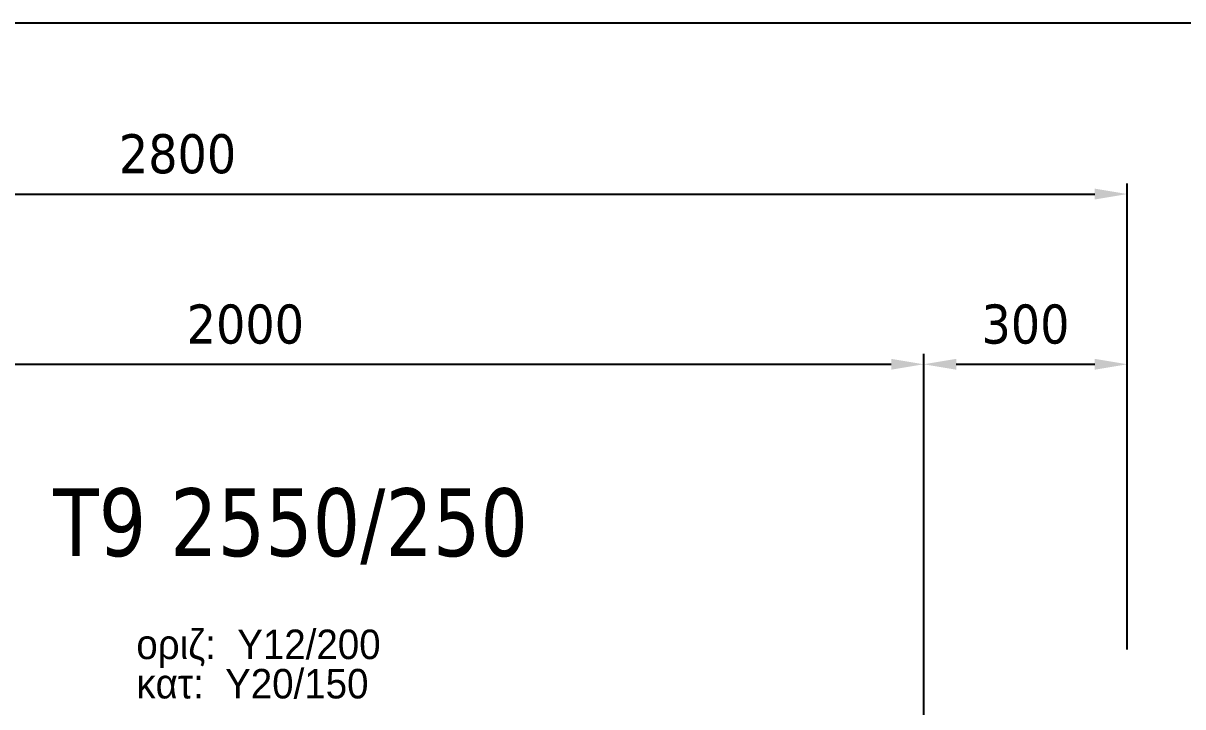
# Model space of a CAD drawing. Header units: millimetres. Extents: x -2171 to 1563, y -1758 to -1505.
# Drawn here: x -1766.68 to -1758.13, y -1596.63 to -1591.59 of the extents above; entities that cross this region are included whole.
import ezdxf

# ---------------------------------------------------------------- set-up
doc = ezdxf.new("R2010")
doc.units = ezdxf.units.MM
doc.header["$PDMODE"] = 32
doc.layers.get('Defpoints').update_dxf_attribs({"color": 6})
for name, color, linetype in [('-S-DIMS', 2, 'Continuous'), ('-S_TEXT', 3, 'Continuous'), ('Col_Det', 7, 'Continuous'), ('pinakaki', 153, 'Continuous')]:
    doc.layers.add(name, color=color, linetype=linetype)
doc.styles.add('S1Arl22_b_934_161', font='arial.ttf', dxfattribs={"width": 0.933629, "height": 0.002175})
doc.styles.get("Standard").update_dxf_attribs({"font": 'tahoma.ttf'})
doc.dimstyles.new('Copy(2) of Standard', dxfattribs={"dimscale": 96, "dimtxt": 0.003, "dimasz": 0.0025, "dimexe": 0.0008, "dimexo": 0.005, "dimgap": 0.0015, "dimtad": 1, "dimrnd": 0.05, "dimzin": 0, "dimdsep": 46, "dimtxsty": 'Standard', "dimcen": 0.001, "dimclrd": 256, "dimclrt": 256, "dimadec": 0, "dimazin": 0, "dimtfac": 1, "dimtofl": 0, "dimtmove": 0, "dimatfit": 3, "dimfxl": 5, "dimtolj": 1, "dimtzin": 0, "dimarcsym": 1})

# ---------------------------------------------------------------- blocks, each defined once
blk = doc.blocks.new('*D2277')
at = {"layer": '-S-DIMS', "color": 0, "lineweight": -2, "ltscale": 0.5}
for p, q in [((-1770.0385, -1597.4599), (-1770.0385, -1594.0294)), ((-1760.0385, -1597.4599), (-1760.0385, -1594.0294))]:
    blk.add_line(p, q, dxfattribs=at)
at = {"layer": '-S-DIMS', "lineweight": -2, "ltscale": 0.5}
blk.add_line((-1769.7985, -1594.1062), (-1760.2785, -1594.1062), dxfattribs=at)
at = {"layer": '-S-DIMS', "ltscale": 0.5}
for points in [[(-1769.7985, -1594.0662), (-1769.7985, -1594.1462), (-1770.0385, -1594.1062)], [(-1760.2785, -1594.1462), (-1760.2785, -1594.0662), (-1760.0385, -1594.1062)]]:
    blk.add_solid(points, dxfattribs=at)
at = {"layer": 'Defpoints', "color": 0, "ltscale": 0.5}
for p in [(-1760.0385, -1594.1062), (-1770.0385, -1597.9399), (-1760.0385, -1597.9399)]:
    blk.add_point(p, dxfattribs=at)
at = {"layer": '-S-DIMS', "ltscale": 0.5, "insert": (-1765.0385, -1593.8122), "char_height": 0.288, "attachment_point": 5}
blk.add_mtext('\\A1;2000', dxfattribs=at)
blk = doc.blocks.new('*D2278')
at = {"layer": '-S-DIMS', "color": 0, "lineweight": -2, "ltscale": 0.5}
for p, q in [((-1772.5385, -1596.2099), (-1772.5385, -1592.7745)), ((-1758.5385, -1596.2099), (-1758.5385, -1592.7745))]:
    blk.add_line(p, q, dxfattribs=at)
at = {"layer": '-S-DIMS', "lineweight": -2, "ltscale": 0.5}
blk.add_line((-1772.2985, -1592.8513), (-1758.7785, -1592.8513), dxfattribs=at)
at = {"layer": '-S-DIMS', "ltscale": 0.5}
for points in [[(-1772.2985, -1592.8113), (-1772.2985, -1592.8913), (-1772.5385, -1592.8513)], [(-1758.7785, -1592.8913), (-1758.7785, -1592.8113), (-1758.5385, -1592.8513)]]:
    blk.add_solid(points, dxfattribs=at)
at = {"layer": 'Defpoints', "color": 0, "ltscale": 0.5}
for p in [(-1758.5385, -1592.8513), (-1772.5385, -1596.6899), (-1758.5385, -1596.6899)]:
    blk.add_point(p, dxfattribs=at)
at = {"layer": '-S-DIMS', "ltscale": 0.5, "insert": (-1765.5385, -1592.5567), "char_height": 0.288, "attachment_point": 5}
blk.add_mtext('\\A1;2800', dxfattribs=at)
blk = doc.blocks.new('*D2281')
at = {"layer": '-S-DIMS', "color": 0, "lineweight": -2, "ltscale": 0.5}
for p, q in [((-1760.0385, -1597.4599), (-1760.0385, -1594.0294)), ((-1758.5385, -1596.2099), (-1758.5385, -1594.0294))]:
    blk.add_line(p, q, dxfattribs=at)
at = {"layer": '-S-DIMS', "lineweight": -2, "ltscale": 0.5}
blk.add_line((-1759.7985, -1594.1062), (-1758.7785, -1594.1062), dxfattribs=at)
at = {"layer": '-S-DIMS', "ltscale": 0.5}
for points in [[(-1759.7985, -1594.0662), (-1759.7985, -1594.1462), (-1760.0385, -1594.1062)], [(-1758.7785, -1594.1462), (-1758.7785, -1594.0662), (-1758.5385, -1594.1062)]]:
    blk.add_solid(points, dxfattribs=at)
at = {"layer": 'Defpoints', "color": 0, "ltscale": 0.5}
for p in [(-1758.5385, -1594.1062), (-1758.5385, -1596.6899), (-1760.0385, -1597.9399)]:
    blk.add_point(p, dxfattribs=at)
at = {"layer": '-S-DIMS', "ltscale": 0.5, "insert": (-1759.2885, -1593.8122), "char_height": 0.288, "attachment_point": 5}
blk.add_mtext('\\A1;300', dxfattribs=at)

msp = doc.modelspace()

# ---------------------------------------------------------------- linework, layer by layer
at = {"layer": '-S_TEXT', "ltscale": 5}
msp.add_lwpolyline([(-1740.7266, -1591.5917), (-1781.6766, -1591.5917), (-1781.6766, -1619.9917), (-1740.7266, -1619.9917)], close=True, dxfattribs=at)

# ---------------------------------------------------------------- texts
at = {"layer": 'Col_Det', "color": 7, "style": 'S1Arl22_b_934_161', "width": 0.933629}
for s, p in [('οριζ:  Y12/200', (-1765.8421, -1596.2795)), ('κατ:  Y20/150', (-1765.8421, -1596.5695))]:
    msp.add_text(s, height=0.2175, dxfattribs=at).set_placement(p)
at = {"layer": 'pinakaki', "color": 1, "width": 0.933629}
msp.add_text(' Τ9 2550/250 ', height=0.5, dxfattribs=at).set_placement((-1766.6306, -1595.5204))

# ---------------------------------------------------------------- dimensions: what is measured, and where the dimension line sits
at = {"layer": '-S-DIMS', "ltscale": 0.5}
for base, p1, p2, picture, middle in [((-1758.5385, -1592.8513), (-1772.5385, -1596.6899), (-1758.5385, -1596.6899), '*D2278', (-1765.5385, -1592.5567)), ((-1760.0385, -1594.1062), (-1770.0385, -1597.9399), (-1760.0385, -1597.9399), '*D2277', (-1765.0385, -1593.8122)), ((-1758.5385, -1594.1062), (-1760.0385, -1597.9399), (-1758.5385, -1596.6899), '*D2281', (-1759.2885, -1593.8122))]:
    dim = msp.add_linear_dim(base=base, p1=p1, p2=p2, dimstyle='Copy(2) of Standard', override={"dimdec": 0, "dimlfac": 200, "dimtmove": 1}, dxfattribs=at)
    dim.commit()
    dim.dimension.update_dxf_attribs({"geometry": picture, "text_midpoint": middle})

doc.saveas('drawing.dxf')
